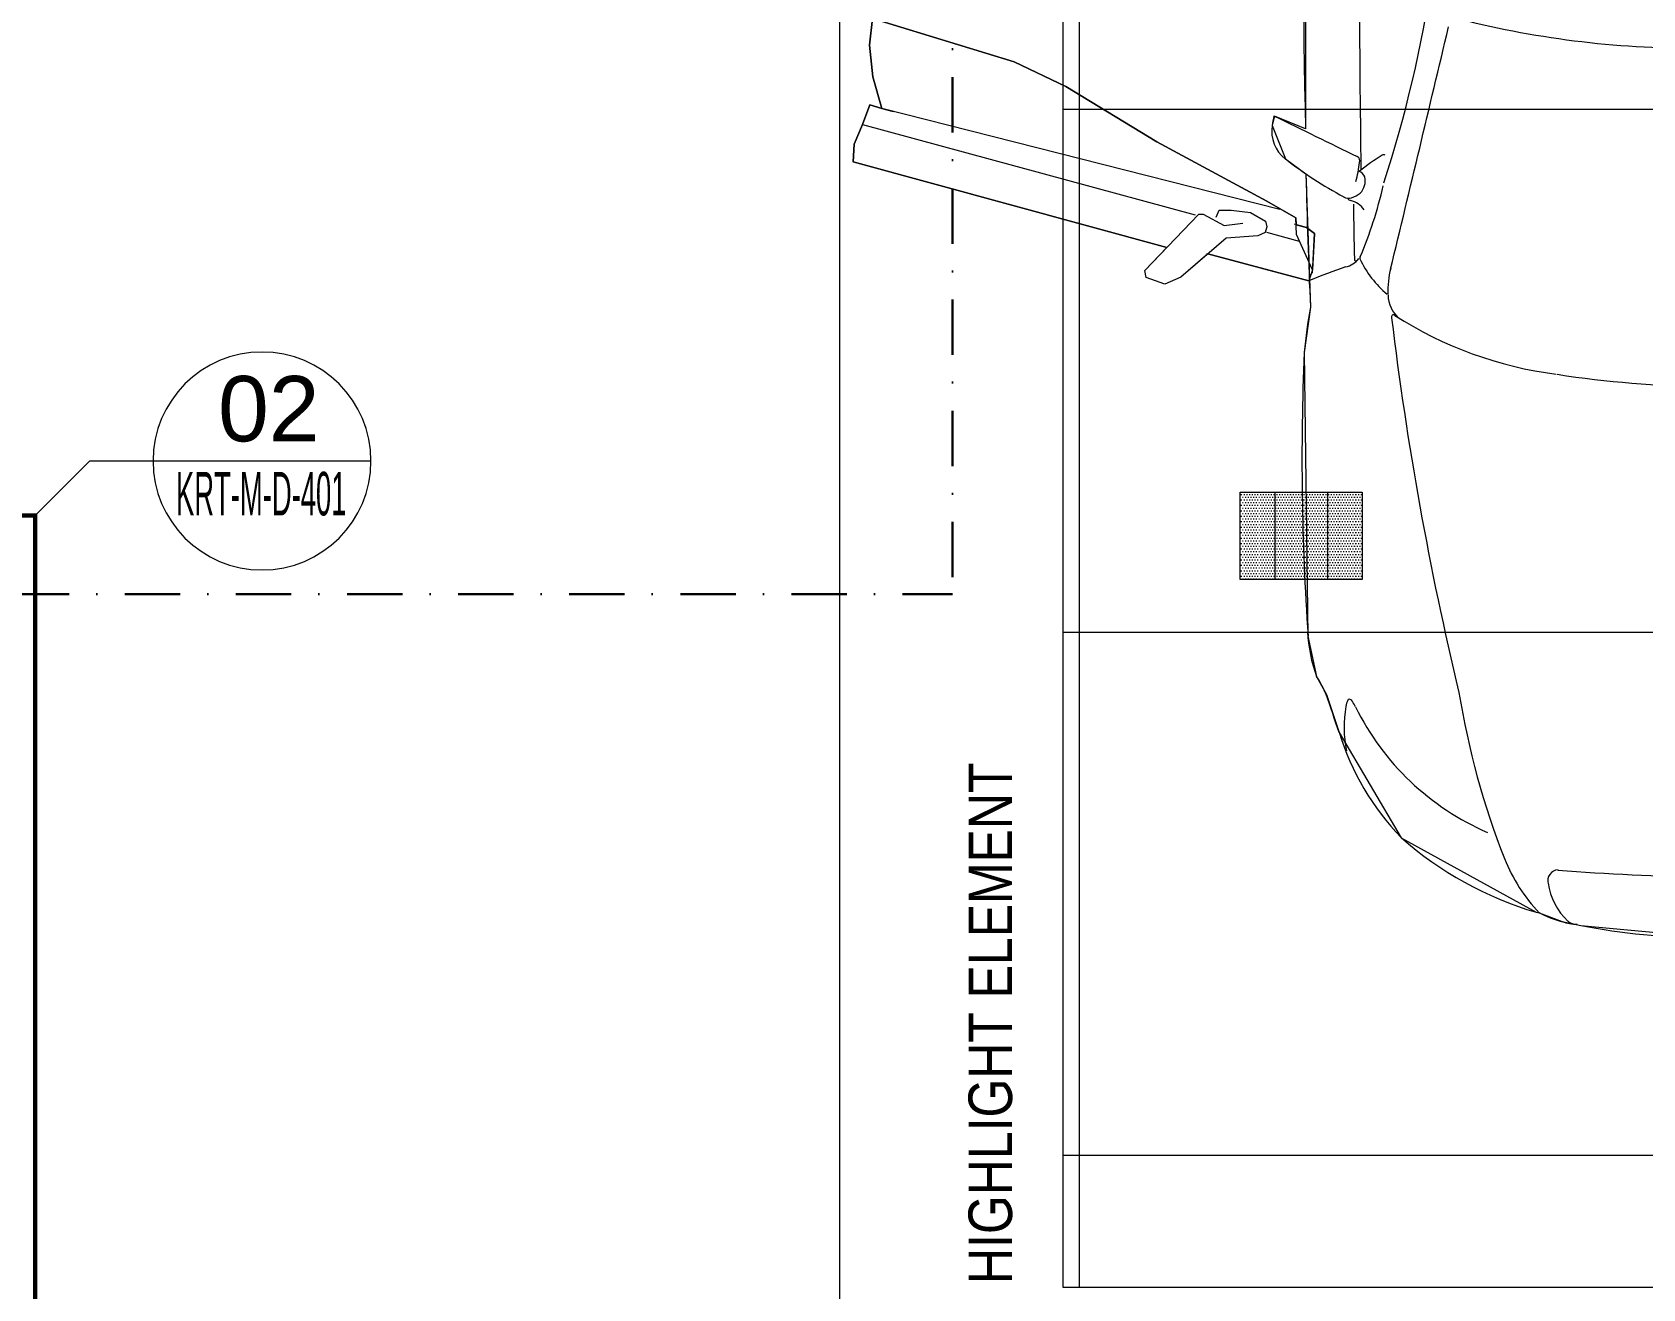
# Model space of a CAD drawing. Extents: x -1133 to 23780, y -1311 to 8245.
# Drawn here: x 4085.2 to 4454.8, y 422.2 to 710.6 of the extents above; entities that cross this region are included whole.
import ezdxf
from ezdxf.enums import TextEntityAlignment as Align

# ---------------------------------------------------------------- set-up
doc = ezdxf.new("R2010")
doc.units = 0
doc.header["$MEASUREMENT"] = 0
doc.linetypes.add('DASHDOT', pattern=[25.4, 12.7, -6.35, 0, -6.35])
doc.linetypes.add('HIDDEN2', pattern=[4.7625, 3.175, -1.5875])
doc.layers.get('0').update_dxf_attribs({"color": 9, "lineweight": 9})
for name, color, linetype, lineweight in [('04', 9, 'Continuous', 9), ('05', 9, 'Continuous', 9), ('06D', 9, 'Continuous', 9), ('21', 9, 'Continuous', 9), ('E-KABLO', 7, 'Continuous', 30)]:
    doc.layers.add(name, color=color, linetype=linetype, lineweight=lineweight)
doc.styles.add('Arial', font='arial.ttf', dxfattribs={"height": 2.5})
doc.styles.add('MuuM_TEXT-STANDART', font='ARIALN.TTF')

# ---------------------------------------------------------------- blocks, each defined once
blk = doc.blocks.new('p-audi-highlight_platform')
for p, q in [((30.3, 0), (30.3, 307.6)), ((150.3, 0), (150.3, 307.6)), ((270.3, 0), (270.3, 307.6)), ((0, 303.8), (660.6, 303.8))]:
    blk.add_line(p, q)
blk.add_lwpolyline([(0, 307.6), (660.6, 307.6), (660.6, 0), (0, 0)], close=True)
blk = doc.blocks.new('0_detailbox1')
blk.add_lwpolyline([(10.411, -2.5), (7.911, 0), (-5, 0)])
blk.add_circle((0, 0), 5)
at = {"style": 'Arial'}
blk.add_attdef('DETAYADI', text='', height=3, dxfattribs=at).set_placement((0, 0), align=Align.BOTTOM_CENTER)
blk.add_attdef('PAFTAADI', text='', height=2, dxfattribs=at).set_placement((0, -0.5), align=Align.TOP_CENTER)
blk = doc.blocks.new('Group-321-1')
at = {"lineweight": 0}
blk.add_lwpolyline([(384782.8143, 69370.9298), (384782.099, 69369.5315), (384782.0492, 69369.5901), (384782.0346, 69369.5732), (384782.0266, 69369.4913), (384782.053, 69369.4394), (384781.9224, 69369.1627), (384781.8618, 69369.0762), (384781.5727, 69368.4935), (384781.5478, 69368.4017), (384781.5488, 69368.3546), (384781.5351, 69368.2638), (384781.5515, 69367.9843), (384781.5515, 69367.9843), (384781.749, 69367.6906), (384781.7549, 69367.6863), (384781.7923, 69367.6441), (384781.8263, 69367.6169), (384782.0711, 69367.4613)], dxfattribs=at)
for centre, radius, start, end in [((384822.9409, 69349.5203), 45.4809, 151.91783, 153.89663), ((384821.1879, 69350.0129), 43.565, 152.47687, 153.59071), ((384780.1046, 69371.4451), 2.9727, 314.8855, 333.6766), ((384783.958, 69371.212), 2.1585, 228.5422, 243.7224), ((384782.0988, 69369.5256), 0.08, 143.4719, 205.3483), ((384782.1495, 69369.4974), 0.1377, 137.1664, 146.6022), ((384967.4628, 69508.0027), 231.379, 216.741616, 216.794011), ((384678.7517, 69458.2208), 136.4506, 319.252602, 319.492588), ((384782.9196, 69369.9112), 0.9868, 205.182, 214.4777), ((384795.1786, 69363.075), 14.5872, 154.13193, 155.3338), ((384782.1667, 69369.4142), 0.0112, 312.8599, 34.8105), ((384782.1321, 69369.3799), 0.0386, 287.1711, 347.5368), ((384781.9661, 69369.5433), 0.2494, 316.3484, 326.7202), ((384782.1506, 69369.3741), 0.0194, 352.1473, 47.0793), ((384782.2653, 69368.9144), 0.4843, 94.4328, 101.9444), ((384782.228, 69369.389), 0.00831, 38.2323, 92.0308), ((384781.4441, 69369.9694), 0.9862, 309.9162, 319.8631), ((384782.1239, 69369.3634), 0.0209, 210.1338, 261.901), ((384782.122, 69369.3451), 0.00941, 178.2704, 230.3207), ((384782.0852, 69369.2999), 0.0489, 5.7791, 50.9893), ((384782.1316, 69369.3958), 0.0541, 258.6932, 282.7156), ((384791.1445, 69364.8055), 10.0957, 153.3898, 154.10666), ((384781.8012, 69367.5574), 1.667, 81.8864, 84.9423), ((384782.0501, 69369.2603), 0.0543, 255.4486, 293.8595), ((384782.0653, 69369.2123), 0.00351, 147.6525, 275.8013), ((384782.3152, 69369.2019), 0.2415, 178.3112, 202.8017), ((384782.0803, 69369.2075), 0.00659, 121.6403, 166.7715), ((384783.0277, 69368.3243), 1.3873, 142.8163, 147.1796), ((384782.2724, 69369.0259), 0.196, 137.8698, 155.4348), ((384787.0532, 69366.1374), 5.9654, 150.48594, 156.73647), ((384782.1584, 69369.074), 0.0723, 153.7582, 202.5543), ((384789.1281, 69366.4456), 7.5187, 159.68697, 166.35156), ((384782.0818, 69369.0554), 0.00481, 20.9384, 175.9317), ((384782.8576, 69369.5029), 0.8909, 210.0252, 235.5657), ((384783.6274, 69370.5018), 2.1511, 233.7694, 242.9353), ((384781.8971, 69368.3577), 0.3521, 155.6746, 172.8272), ((384781.2507, 69368.3722), 0.2986, 356.6067, 5.6602), ((384764.3472, 69370.8859), 17.3868, 351.32617, 351.63129), ((384781.8007, 69368.141), 0.2809, 142.998, 163.907), ((384781.6108, 69368.2877), 0.0411, 126.4313, 146.9765), ((384781.5894, 69368.3179), 0.00398, 74.7912, 133.7856), ((384781.5845, 69368.3135), 0.0102, 1.6376, 54.3963), ((384781.5006, 69368.3013), 0.0949, 358.817, 7.3839), ((384782.2012, 69368.2894), 0.6058, 179.0659, 219.4798), ((384782.1373, 69368.159), 0.6112, 170.0439, 196.5991), ((384783.574, 69367.6511), 1.8423, 162.0199, 174.3284), ((384782.3166, 69368.2853), 0.8221, 201.4762, 226.3392), ((384782.1191, 69367.7954), 0.3803, 174.3105, 196.6697), ((384781.8274, 69367.732), 0.0243, 63.7649, 169.9953), ((384784.0992, 69371.3805), 4.2739, 238.0489, 242.6341), ((384781.9405, 69367.6889), 0.1449, 160.4215, 200.1828), ((384781.9367, 69367.8086), 0.2189, 213.4367, 228.8733), ((384781.8626, 69367.7093), 0.0958, 222.8673, 244.0075), ((384781.8298, 69367.649), 0.0272, 202.2018, 232.2843), ((384782.6953, 69368.7143), 1.3999, 231.6246, 243.5204)]:
    blk.add_arc(centre, radius, start, end, dxfattribs=at)
blk = doc.blocks.new('Group-322-1')
for p, q in [((384781.331, 69370.2105), (384781.2966, 69370.1597)), ((384781.5743, 69369.9737), (384781.331, 69370.2105)), ((384781.2966, 69370.1597), (384781.2703, 69370.0916)), ((384781.2703, 69370.0916), (384781.2557, 69370.0172)), ((384781.2352, 69370.0373), (384781.1991, 69370.0045)), ((384781.2557, 69370.0172), (384781.2352, 69370.0373)), ((384781.1991, 69370.0045), (384781.1619, 69369.9731)), ((384781.784, 69369.4706), (384781.1997, 69370.004)), ((384781.9623, 69369.3941), (384781.2557, 69370.0169)), ((384781.2557, 69370.0169), (384781.2754, 69369.9991)), ((384781.1619, 69369.9731), (384781.1407, 69369.9383)), ((384781.6545, 69369.8691), (384781.5743, 69369.9737)), ((384781.1407, 69369.9383), (384781.6919, 69369.4347)), ((384781.7823, 69369.6607), (384781.6545, 69369.8691)), ((384781.9441, 69369.4245), (384781.7823, 69369.6607)), ((384781.6228, 69369.4109), (384781.7921, 69369.4695)), ((384781.7921, 69369.4695), (384781.8013, 69369.4647)), ((384781.8013, 69369.4647), (384781.8317, 69369.4193)), ((384781.8241, 69369.4453), (384781.8377, 69369.4563)), ((384781.8377, 69369.4563), (384781.862, 69369.4435)), ((384781.6183, 69369.395), (384781.6228, 69369.4109)), ((384781.8317, 69369.4193), (384781.8727, 69369.4049)), ((384781.862, 69369.4435), (384781.8993, 69369.4183)), ((384781.8993, 69369.4183), (384781.9205, 69369.3851)), ((384781.9863, 69369.3597), (384781.9441, 69369.4245)), ((384781.6494, 69369.3621), (384781.6183, 69369.395)), ((384781.7937, 69369.3845), (384781.6889, 69369.3595)), ((384781.7664, 69369.3807), (384781.9464, 69369.2177)), ((384781.8226, 69369.3912), (384781.7937, 69369.3845)), ((384781.8894, 69369.3631), (384781.8226, 69369.3912)), ((384781.9175, 69369.372), (384781.9084, 69369.3622)), ((384781.9205, 69369.3851), (384781.9175, 69369.372)), ((384781.6889, 69369.3595), (384781.6494, 69369.3621)), ((384781.9084, 69369.3622), (384781.8894, 69369.3631)), ((384781.9692, 69369.3081), (384781.9114, 69369.3606)), ((384781.97, 69369.3257), (384781.9863, 69369.3597)), ((384781.9978, 69369.329), (384781.9767, 69369.3483)), ((384781.9625, 69369.2298), (384782.008, 69369.3088)), ((384781.9659, 69369.2362), (384781.97, 69369.3257)), ((384782.008, 69369.3088), (384781.9978, 69369.329))]:
    blk.add_line(p, q)
blk.add_lwpolyline([(384781.331, 69370.2105), (384781.5743, 69369.9737), (384781.6545, 69369.8691), (384781.7823, 69369.6607), (384781.9441, 69369.4245), (384781.9863, 69369.3597), (384781.9796, 69369.3457), (384781.9978, 69369.329), (384782.008, 69369.3088), (384781.9659, 69369.2362), (384781.9464, 69369.2177), (384781.7687, 69369.3785), (384781.6889, 69369.3595), (384781.6494, 69369.3621), (384781.6183, 69369.395), (384781.6228, 69369.4109), (384781.6919, 69369.4347), (384781.1407, 69369.9383), (384781.1619, 69369.9731), (384781.1991, 69370.0045), (384781.2352, 69370.0373), (384781.2557, 69370.0169), (384781.2703, 69370.0916), (384781.2966, 69370.1597)], close=True)
blk = doc.blocks.new('p-audi_arac')
at = {"layer": '06D', "lineweight": 0, "flags": 128}
blk.add_lwpolyline([(695.6, 0.8), (-4.4, 0.8), (-4.4, 400.8), (695.6, 400.8)], close=True, dxfattribs=at)
at = {"layer": '04', "xscale": 99.99999999999999, "yscale": 99.99999999999999, "zscale": 99.99999999999999, "rotation": 117.1763778173343}
for name in ['Group-321-1', 'Group-322-1']:
    blk.add_blockref(name, (23745751.03, -31061967.79), dxfattribs=at)
blk = doc.blocks.new('p-arac alti')
h = blk.add_hatch()
h.set_pattern_fill('DOTS', color=240, scale=10)
h.set_pattern_definition([(0, (-5617.90286, -3149.24885), (0.3125, 0.625), [0, -0.625])])
h.paths.add_polyline_path([(-3947.94, -3779.61), (-3927.94, -3779.61), (-3927.94, -3799.61), (-3947.94, -3799.61)])
at = {"color": 240}
blk.add_lwpolyline([(-3947.94, -3779.61), (-3927.94, -3779.61), (-3927.94, -3799.61), (-3947.94, -3799.61)], close=True, dxfattribs=at)

msp = doc.modelspace()

# ---------------------------------------------------------------- linework, layer by layer
at = {"layer": '21', "linetype": 'HIDDEN2', "ltscale": 0.1, "const_width": 1}
msp.add_lwpolyline([(3255.27, 599.68), (4085.88, 599.68), (4085.88, 192.44), (3255.27, 192.44)], close=True, dxfattribs=at)
at = {"layer": 'E-KABLO', "color": 6, "linetype": 'DASHDOT'}
for p in [(4296.44, 751.22), (3494.46, 581.6)]:
    msp.add_line(p, (4296.44, 581.6), dxfattribs=at)

# ---------------------------------------------------------------- block references
for p in [(8310.4, 4384.61), (8318.4, 4384.61)]:
    msp.add_blockref('p-arac alti', p)
at = {"layer": '04', "rotation": 270}
msp.add_blockref('p-audi_arac', (4269.71, 1094.12), dxfattribs=at)
at = {"layer": '05', "rotation": 90}
msp.add_blockref('p-audi-highlight_platform', (4629.38, 422.51), dxfattribs=at)
at = {"layer": '21'}
ref = msp.add_blockref('0_detailbox1', (4137.94, 612.18), dxfattribs=dict(at, xscale=-5, yscale=5, zscale=5))
ref.add_attrib('DETAYADI', '02', dxfattribs={"layer": '0', "height": 15, "style": 'Arial'}).set_placement((4139.5, 612.18), align=Align.BOTTOM_CENTER)
ref.add_attrib('PAFTAADI', 'KRT-M-D-401', dxfattribs={"layer": '0', "height": 10, "style": 'Arial', "width": 0.45}).set_placement((4137.76, 609.68), align=Align.TOP_CENTER)

# ---------------------------------------------------------------- texts
at = {"layer": '05', "style": 'MuuM_TEXT-STANDART'}
msp.add_text('HIGHLIGHT ELEMENT', height=10, rotation=90, dxfattribs=at).set_placement((4313.08, 423.32), align=Align.BOTTOM_LEFT)

doc.saveas('drawing.dxf')
